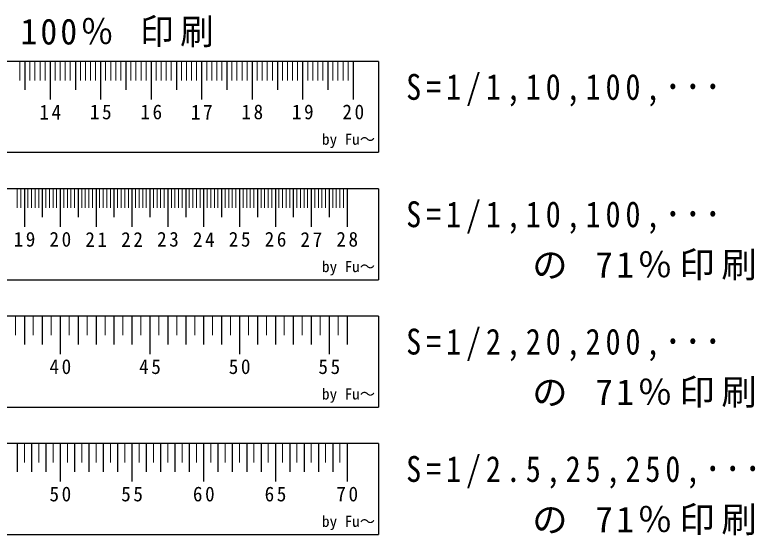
# Model space of a CAD drawing. Units: millimetres on the paper, with parts at other scales. Extents: x -141 to 144, y -102 to 104.
# Drawn here: x -2.6 to 143.9, y 0 to 103.2 of the extents above; entities that cross this region are included whole.
import ezdxf
from ezdxf.enums import TextEntityAlignment as Align

# ---------------------------------------------------------------- set-up
doc = ezdxf.new("R2010")
doc.units = ezdxf.units.MM
for name, color, linetype, lineweight in [('0-0', 4, 'Continuous', 13), ('1-0', 4, 'Continuous', 13), ('2-0', 7, 'Continuous', 25), ('3-0', 7, 'Continuous', 25), ('F-0', 7, 'Continuous', 25)]:
    doc.layers.add(name, color=color, linetype=linetype, lineweight=lineweight)
doc.styles.add('ＭＳ 明朝', font='')
doc.styles.get('ＭＳ 明朝').set_extended_font_data('MS Mincho')

msp = doc.modelspace()

# ---------------------------------------------------------------- linework, layer by layer
at = {"layer": '0-0'}
for p, q in [((-1.657, 93.899), (-1.657, 90.149)), ((0.343, 93.899), (0.343, 90.149)), ((1.343, 93.899), (1.343, 90.149)), ((2.343, 93.899), (2.343, 90.149)), ((3.343, 93.899), (3.343, 90.149)), ((5.343, 93.899), (5.343, 90.149)), ((6.343, 93.899), (6.343, 90.149)), ((7.343, 93.899), (7.343, 90.149)), ((8.343, 93.899), (8.343, 90.149)), ((10.343, 93.899), (10.343, 90.149)), ((11.343, 93.899), (11.343, 90.149)), ((12.343, 93.899), (12.343, 90.149)), ((13.343, 93.899), (13.343, 90.149)), ((15.343, 93.899), (15.343, 90.149)), ((16.343, 93.899), (16.343, 90.149)), ((17.343, 93.899), (17.343, 90.149)), ((18.343, 93.899), (18.343, 90.149)), ((20.343, 93.899), (20.343, 90.149)), ((21.343, 93.899), (21.343, 90.149)), ((22.343, 93.899), (22.343, 90.149)), ((23.343, 93.899), (23.343, 90.149)), ((25.343, 93.899), (25.343, 90.149)), ((26.343, 93.899), (26.343, 90.149)), ((27.343, 93.899), (27.343, 90.149)), ((28.343, 93.899), (28.343, 90.149)), ((30.343, 93.899), (30.343, 90.149)), ((31.343, 93.899), (31.343, 90.149)), ((32.343, 93.899), (32.343, 90.149)), ((33.343, 93.899), (33.343, 90.149)), ((35.343, 93.899), (35.343, 90.149)), ((36.343, 93.899), (36.343, 90.149)), ((37.343, 93.899), (37.343, 90.149)), ((38.343, 93.899), (38.343, 90.149)), ((40.343, 93.899), (40.343, 90.149)), ((41.343, 93.899), (41.343, 90.149)), ((42.343, 93.899), (42.343, 90.149)), ((43.343, 93.899), (43.343, 90.149)), ((45.343, 93.899), (45.343, 90.149)), ((46.343, 93.899), (46.343, 90.149)), ((47.343, 93.899), (47.343, 90.149)), ((48.343, 93.899), (48.343, 90.149)), ((50.343, 93.899), (50.343, 90.149)), ((51.343, 93.899), (51.343, 90.149)), ((52.343, 93.899), (52.343, 90.149)), ((53.343, 93.899), (53.343, 90.149)), ((55.343, 93.899), (55.343, 90.149)), ((56.343, 93.899), (56.343, 90.149)), ((57.343, 93.899), (57.343, 90.149)), ((58.343, 93.899), (58.343, 90.149)), ((60.343, 93.899), (60.343, 90.149)), ((61.343, 93.899), (61.343, 90.149)), ((62.343, 93.899), (62.343, 90.149)), ((63.343, 93.899), (63.343, 90.149))]:
    msp.add_line(p, q, dxfattribs=at)
at = {"layer": '0-0', "color": 7, "lineweight": 25}
for p, q in [((-0.657, 93.899), (-0.657, 88.274)), ((4.343, 93.899), (4.343, 86.399)), ((9.343, 93.899), (9.343, 88.274)), ((14.343, 93.899), (14.343, 86.399)), ((19.343, 93.899), (19.343, 88.274)), ((24.343, 93.899), (24.343, 86.399)), ((29.343, 93.899), (29.343, 88.274)), ((34.343, 93.899), (34.343, 86.399)), ((39.343, 93.899), (39.343, 88.274)), ((44.343, 93.899), (44.343, 86.399)), ((49.343, 93.899), (49.343, 88.274)), ((54.343, 93.899), (54.343, 86.399)), ((59.343, 93.899), (59.343, 88.274)), ((64.343, 93.899), (64.343, 86.399))]:
    msp.add_line(p, q, dxfattribs=at)
at = {"layer": '1-0'}
for p, q in [((-2.177, 68.661), (-2.177, 64.911)), ((-1.467, 68.661), (-1.467, 64.911)), ((-0.047, 68.661), (-0.047, 64.911)), ((0.663, 68.661), (0.663, 64.911)), ((1.373, 68.661), (1.373, 64.911)), ((2.083, 68.661), (2.083, 64.911)), ((3.503, 68.661), (3.503, 64.911)), ((4.213, 68.661), (4.213, 64.911)), ((4.923, 68.661), (4.923, 64.911)), ((5.633, 68.661), (5.633, 64.911)), ((7.053, 68.661), (7.053, 64.911)), ((7.763, 68.661), (7.763, 64.911)), ((8.473, 68.661), (8.473, 64.911)), ((9.183, 68.661), (9.183, 64.911)), ((10.603, 68.661), (10.603, 64.911)), ((11.313, 68.661), (11.313, 64.911)), ((12.023, 68.661), (12.023, 64.911)), ((12.733, 68.661), (12.733, 64.911)), ((14.153, 68.661), (14.153, 64.911)), ((14.863, 68.661), (14.863, 64.911)), ((15.573, 68.661), (15.573, 64.911)), ((16.283, 68.661), (16.283, 64.911)), ((17.703, 68.661), (17.703, 64.911)), ((18.413, 68.661), (18.413, 64.911)), ((19.123, 68.661), (19.123, 64.911)), ((19.833, 68.661), (19.833, 64.911)), ((21.253, 68.661), (21.253, 64.911)), ((21.963, 68.661), (21.963, 64.911)), ((22.673, 68.661), (22.673, 64.911)), ((23.383, 68.661), (23.383, 64.911)), ((24.803, 68.661), (24.803, 64.911)), ((25.513, 68.661), (25.513, 64.911)), ((26.223, 68.661), (26.223, 64.911)), ((26.933, 68.661), (26.933, 64.911)), ((28.353, 68.661), (28.353, 64.911)), ((29.063, 68.661), (29.063, 64.911)), ((29.773, 68.661), (29.773, 64.911)), ((30.483, 68.661), (30.483, 64.911)), ((31.903, 68.661), (31.903, 64.911)), ((32.613, 68.661), (32.613, 64.911)), ((33.323, 68.661), (33.323, 64.911)), ((34.033, 68.661), (34.033, 64.911)), ((35.453, 68.661), (35.453, 64.911)), ((36.163, 68.661), (36.163, 64.911)), ((36.873, 68.661), (36.873, 64.911)), ((37.583, 68.661), (37.583, 64.911)), ((39.003, 68.661), (39.003, 64.911)), ((39.713, 68.661), (39.713, 64.911)), ((40.423, 68.661), (40.423, 64.911)), ((41.133, 68.661), (41.133, 64.911)), ((42.553, 68.661), (42.553, 64.911)), ((43.263, 68.661), (43.263, 64.911)), ((43.973, 68.661), (43.973, 64.911)), ((44.683, 68.661), (44.683, 64.911)), ((46.103, 68.661), (46.103, 64.911)), ((46.813, 68.661), (46.813, 64.911)), ((47.523, 68.661), (47.523, 64.911)), ((48.233, 68.661), (48.233, 64.911)), ((49.653, 68.661), (49.653, 64.911)), ((50.363, 68.661), (50.363, 64.911)), ((51.073, 68.661), (51.073, 64.911)), ((51.783, 68.661), (51.783, 64.911)), ((53.203, 68.661), (53.203, 64.911)), ((53.913, 68.661), (53.913, 64.911)), ((54.623, 68.661), (54.623, 64.911)), ((55.333, 68.661), (55.333, 64.911)), ((56.753, 68.661), (56.753, 64.911)), ((57.463, 68.661), (57.463, 64.911)), ((58.173, 68.661), (58.173, 64.911)), ((58.883, 68.661), (58.883, 64.911)), ((60.303, 68.661), (60.303, 64.911)), ((61.013, 68.661), (61.013, 64.911)), ((61.723, 68.661), (61.723, 64.911)), ((62.433, 68.661), (62.433, 64.911))]:
    msp.add_line(p, q, dxfattribs=at)
at = {"layer": '1-0', "color": 7, "lineweight": 25}
for p, q in [((-0.757, 68.661), (-0.757, 61.161)), ((2.793, 68.661), (2.793, 63.036)), ((6.343, 68.661), (6.343, 61.161)), ((9.893, 68.661), (9.893, 63.036)), ((13.443, 68.661), (13.443, 61.161)), ((16.993, 68.661), (16.993, 63.036)), ((20.543, 68.661), (20.543, 61.161)), ((24.093, 68.661), (24.093, 63.036)), ((27.643, 68.661), (27.643, 61.161)), ((31.193, 68.661), (31.193, 63.036)), ((34.743, 68.661), (34.743, 61.161)), ((38.293, 68.661), (38.293, 63.036)), ((41.843, 68.661), (41.843, 61.161)), ((45.393, 68.661), (45.393, 63.036)), ((48.943, 68.661), (48.943, 61.161)), ((52.493, 68.661), (52.493, 63.036)), ((56.043, 68.661), (56.043, 61.161)), ((59.593, 68.661), (59.593, 63.036)), ((63.143, 68.661), (63.143, 61.161))]:
    msp.add_line(p, q, dxfattribs=at)
at = {"layer": '2-0', "color": 4, "lineweight": 13}
for p, q in [((-2.532, 43.423), (-2.532, 39.673)), ((1.018, 43.423), (1.018, 39.673)), ((4.568, 43.423), (4.568, 39.673)), ((8.118, 43.423), (8.118, 39.673)), ((11.668, 43.423), (11.668, 39.673)), ((15.218, 43.423), (15.218, 39.673)), ((18.768, 43.423), (18.768, 39.673)), ((22.318, 43.423), (22.318, 39.673)), ((25.868, 43.423), (25.868, 39.673)), ((29.418, 43.423), (29.418, 39.673)), ((32.968, 43.423), (32.968, 39.673)), ((36.518, 43.423), (36.518, 39.673)), ((40.068, 43.423), (40.068, 39.673)), ((43.618, 43.423), (43.618, 39.673)), ((47.168, 43.423), (47.168, 39.673)), ((50.718, 43.423), (50.718, 39.673)), ((54.268, 43.423), (54.268, 39.673)), ((57.818, 43.423), (57.818, 39.673)), ((61.368, 43.423), (61.368, 39.673))]:
    msp.add_line(p, q, dxfattribs=at)
at = {"layer": '2-0'}
for p, q in [((-0.757, 43.423), (-0.757, 37.798)), ((2.793, 43.423), (2.793, 37.798)), ((6.343, 43.423), (6.343, 35.923)), ((9.893, 43.423), (9.893, 37.798)), ((13.443, 43.423), (13.443, 37.798)), ((16.993, 43.423), (16.993, 37.798)), ((20.543, 43.423), (20.543, 37.798)), ((24.093, 43.423), (24.093, 35.923)), ((27.643, 43.423), (27.643, 37.798)), ((31.193, 43.423), (31.193, 37.798)), ((34.743, 43.423), (34.743, 37.798)), ((38.293, 43.423), (38.293, 37.798)), ((41.843, 43.423), (41.843, 35.923)), ((45.393, 43.423), (45.393, 37.798)), ((48.943, 43.423), (48.943, 37.798)), ((52.493, 43.423), (52.493, 37.798)), ((56.043, 43.423), (56.043, 37.798)), ((59.593, 43.423), (59.593, 35.923)), ((63.143, 43.423), (63.143, 37.798))]:
    msp.add_line(p, q, dxfattribs=at)
at = {"layer": '3-0'}
for p, q in [((-2.177, 18.184), (-2.177, 12.559)), ((0.663, 18.184), (0.663, 12.559)), ((3.503, 18.184), (3.503, 12.559)), ((6.343, 18.184), (6.343, 10.684)), ((9.183, 18.184), (9.183, 12.559)), ((12.023, 18.184), (12.023, 12.559)), ((14.863, 18.184), (14.863, 12.559)), ((17.703, 18.184), (17.703, 12.559)), ((20.543, 18.184), (20.543, 10.684)), ((23.383, 18.184), (23.383, 12.559)), ((26.223, 18.184), (26.223, 12.559)), ((29.063, 18.184), (29.063, 12.559)), ((31.903, 18.184), (31.903, 12.559)), ((34.743, 18.184), (34.743, 10.684)), ((37.583, 18.184), (37.583, 12.559)), ((40.423, 18.184), (40.423, 12.559)), ((43.263, 18.184), (43.263, 12.559)), ((46.103, 18.184), (46.103, 12.559)), ((48.943, 18.184), (48.943, 10.684)), ((51.783, 18.184), (51.783, 12.559)), ((54.623, 18.184), (54.623, 12.559)), ((57.463, 18.184), (57.463, 12.559)), ((60.303, 18.184), (60.303, 12.559)), ((63.143, 18.184), (63.143, 10.684))]:
    msp.add_line(p, q, dxfattribs=at)
at = {"layer": '3-0', "color": 4, "lineweight": 13}
for p, q in [((-0.757, 18.184), (-0.757, 14.434)), ((2.083, 18.184), (2.083, 14.434)), ((4.923, 18.184), (4.923, 14.434)), ((7.763, 18.184), (7.763, 14.434)), ((10.603, 18.184), (10.603, 14.434)), ((13.443, 18.184), (13.443, 14.434)), ((16.283, 18.184), (16.283, 14.434)), ((19.123, 18.184), (19.123, 14.434)), ((21.963, 18.184), (21.963, 14.434)), ((24.803, 18.184), (24.803, 14.434)), ((27.643, 18.184), (27.643, 14.434)), ((30.483, 18.184), (30.483, 14.434)), ((33.323, 18.184), (33.323, 14.434)), ((36.163, 18.184), (36.163, 14.434)), ((39.003, 18.184), (39.003, 14.434)), ((41.843, 18.184), (41.843, 14.434)), ((44.683, 18.184), (44.683, 14.434)), ((47.523, 18.184), (47.523, 14.434)), ((50.363, 18.184), (50.363, 14.434)), ((53.203, 18.184), (53.203, 14.434)), ((56.043, 18.184), (56.043, 14.434)), ((58.883, 18.184), (58.883, 14.434)), ((61.723, 18.184), (61.723, 14.434))]:
    msp.add_line(p, q, dxfattribs=at)
at = {"layer": 'F-0'}
for p, q in [((69.343, 93.899), (-140.657, 93.899)), ((69.343, 93.899), (69.343, 75.899)), ((69.343, 68.661), (-140.657, 68.661)), ((69.343, 68.661), (69.343, 50.661)), ((69.343, 43.423), (-140.657, 43.423)), ((69.343, 43.423), (69.343, 25.423)), ((69.343, 18.184), (-140.657, 18.184)), ((69.343, 18.184), (69.343, 0.184))]:
    msp.add_line(p, q, dxfattribs=at)
for points in [[(-140.657, 93.899), (-140.657, 75.899), (69.343, 75.899)], [(-140.657, 68.661), (-140.657, 50.661), (69.343, 50.661)], [(-140.657, 43.423), (-140.657, 25.423), (69.343, 25.423)], [(-140.657, 18.184), (-140.657, 0.184), (69.343, 0.184)]]:
    msp.add_lwpolyline(points, dxfattribs=at)

# ---------------------------------------------------------------- texts
at = {"layer": '0-0', "color": 3, "char_height": 2.933, "attachment_point": 7, "style": 'ＭＳ 明朝'}
for s, insert in [('\\T1.27;\\W0.95;14', (2.218, 82.399)), ('\\T1.27;\\W0.95;15', (12.218, 82.399)), ('\\T1.27;\\W0.95;16', (22.218, 82.399)), ('\\T1.27;\\W0.95;17', (32.218, 82.399)), ('\\T1.27;\\W0.95;18', (42.218, 82.399)), ('\\T1.27;\\W0.95;19', (52.218, 82.399)), ('\\T1.27;\\W0.95;20', (62.218, 82.399))]:
    msp.add_mtext(s, dxfattribs=dict(at, insert=insert))
at = {"layer": '1-0', "color": 3, "char_height": 2.933, "attachment_point": 7, "style": 'ＭＳ 明朝'}
for s, insert in [('\\T1.27;\\W0.95;19', (-2.882, 57.161)), ('\\T1.27;\\W0.95;20', (4.218, 57.161)), ('\\T1.27;\\W0.95;23', (25.518, 57.161)), ('\\T1.27;\\W0.95;25', (39.718, 57.161)), ('\\T1.27;\\W0.95;26', (46.818, 57.161)), ('\\T1.27;\\W0.95;28', (61.018, 57.161)), ('\\T1.27;\\W0.95;21', (11.318, 57.161)), ('\\T1.27;\\W0.95;22', (18.418, 57.161)), ('\\T1.27;\\W0.95;24', (32.618, 57.161)), ('\\T1.27;\\W0.95;27', (53.918, 57.161))]:
    msp.add_mtext(s, dxfattribs=dict(at, insert=insert))
at = {"layer": '2-0', "color": 2, "insert": (-29.21, 96.697), "char_height": 5.132, "attachment_point": 7, "style": 'ＭＳ 明朝'}
msp.add_mtext('\\T1.19;\\W0.95;Ａ４横\\~100％\\~印刷', dxfattribs=at)
at = {"layer": '2-0', "color": 3, "char_height": 2.933, "attachment_point": 7, "style": 'ＭＳ 明朝'}
for s, insert in [('\\T1.27;\\W0.95;40', (4.218, 31.923)), ('\\T1.27;\\W0.95;45', (21.968, 31.923)), ('\\T1.27;\\W0.95;50', (39.718, 31.923)), ('\\T1.27;\\W0.95;55', (57.468, 31.923))]:
    msp.add_mtext(s, dxfattribs=dict(at, insert=insert))
at = {"layer": '3-0', "color": 3, "char_height": 2.933, "attachment_point": 7, "style": 'ＭＳ 明朝'}
for s, insert in [('\\T1.27;\\W0.95;50', (4.218, 6.684)), ('\\T1.27;\\W0.95;55', (18.418, 6.684)), ('\\T1.27;\\W0.95;60', (32.618, 6.684)), ('\\T1.27;\\W0.95;65', (46.818, 6.684)), ('\\T1.27;\\W0.95;70', (61.018, 6.684))]:
    msp.add_mtext(s, dxfattribs=dict(at, insert=insert))
at = {"layer": 'F-0', "color": 4, "style": 'ＭＳ 明朝'}
for p in [(58.182, 76.734), (58.182, 51.496), (58.182, 26.257), (58.182, 1.019)]:
    msp.add_text('by Fu～', height=2.199, dxfattribs=at).set_placement(p, align=Align.BOTTOM_LEFT)
at = {"layer": 'F-0', "color": 2, "char_height": 5.132, "attachment_point": 7, "style": 'ＭＳ 明朝'}
for s, insert in [('\\T1.33;\\W0.85;S=1/1,10,100,･･･\\~', (74.851, 84.974)), ('\\T1.33;\\W0.85;S=1/1,10,100,･･･\\~', (74.851, 59.735)), ('\\T1.19;の\\~71％印刷', (99.802, 50.504)), ('\\T1.33;\\W0.85;S=1/2,20,200,･･･\\~', (74.851, 34.497)), ('\\T1.19;の\\~71％印刷', (99.802, 25.266)), ('\\T1.33;\\W0.85;S=1/2.5,25,250,･･･\\~', (74.851, 9.259)), ('\\T1.19;の\\~71％印刷', (99.802, 0.028))]:
    msp.add_mtext(s, dxfattribs=dict(at, insert=insert))

doc.saveas('drawing.dxf')
